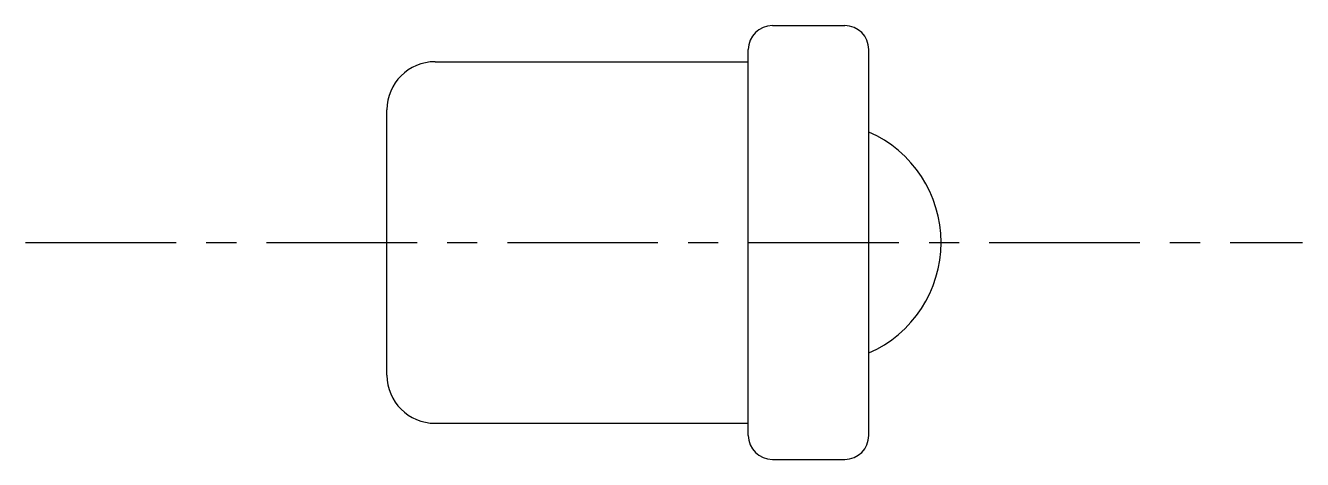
# Model space of a CAD drawing. Extents: x 10.3 to 54.8, y 10 to 51.8.
# Drawn here: x 44.2 to 54.8, y 48.2 to 51.8 of the extents above; entities outside this region: 2.
import ezdxf

# ---------------------------------------------------------------- set-up
doc = ezdxf.new("R2010")
doc.units = 0
doc.linetypes.add('CENTER', pattern=[2, 1.25, -0.25, 0.25, -0.25])
doc.layers.get('0').update_dxf_attribs({"linetype": 'CONTINUOUS'})
doc.layers.add('CENTER', color=1, linetype='CENTER')
doc.styles.get("Standard").update_dxf_attribs({"font": 'txt.shx', "bigfont": 'bigfont.shx'})

msp = doc.modelspace()

# ---------------------------------------------------------------- linework, layer by layer
at = {"color": 7, "linetype": 'CONTINUOUS'}
for p, q in [((50.4, 51.8), (51, 51.8)), ((50.2, 48.4), (50.2, 51.6)), ((51.2, 48.673), (51.2, 51.6)), ((47.6, 51.5), (50.2, 51.5)), ((47.2, 48.9), (47.2, 51.1)), ((51.2, 48.4), (51.2, 48.673)), ((47.6, 48.5), (50.2, 48.5)), ((50.4, 48.2), (51, 48.2))]:
    msp.add_line(p, q, dxfattribs=at)
for centre, radius, start, end in [((50.4, 51.6), 0.2, 90, 180), ((51, 51.6), 0.2, 0, 90), ((47.6, 51.1), 0.4, 90, 180), ((50.8, 50), 1, 293.5782, 66.4218), ((47.6, 48.9), 0.4, 180, 270), ((50.4, 48.4), 0.2, 180, 270), ((51, 48.4), 0.2, 270, 0)]:
    msp.add_arc(centre, radius, start, end, dxfattribs=at)
at = {"layer": 'CENTER', "color": 1, "linetype": 'CENTER'}
msp.add_line((44.2, 50), (54.8, 50), dxfattribs=at)

# ---------------------------------------------------------------- texts
for s, p in [('PFSSN 3', (10, 20)), ('PFSSN03', (10, 10))]:
    msp.add_text(s, height=2).set_placement(p)

doc.saveas('drawing.dxf')
